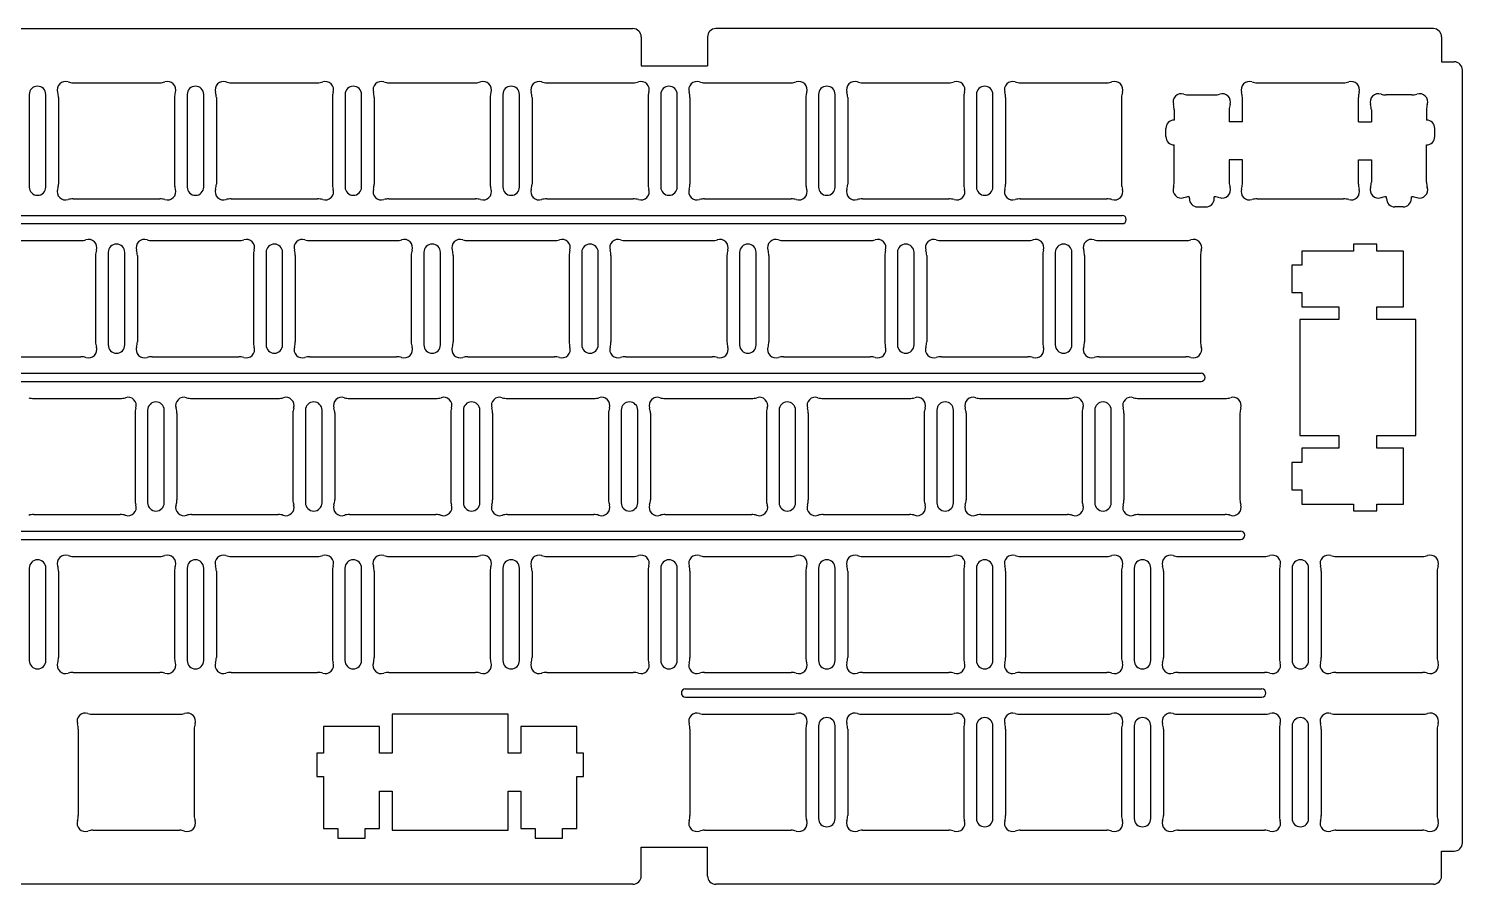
# Model space of a CAD drawing. Header units: millimetres. Extents: x 0 to 287, y 888 to 991.
# Drawn here: x 113.5 to 286.6, y 887.7 to 990.9 of the extents above; entities that cross this region are included whole.
import ezdxf

# ---------------------------------------------------------------- set-up
doc = ezdxf.new("R2010")
doc.units = ezdxf.units.MM

msp = doc.modelspace()

# ---------------------------------------------------------------- linework, layer by layer
for p, q in [((99.91, 990.91), (186.46, 990.91)), ((187.46, 989.91), (187.46, 986.41)), ((195.46, 989.91), (195.46, 986.41)), ((283.06, 990.91), (196.46, 990.91)), ((284.06, 989.91), (284.06, 986.91)), ((187.46, 986.41), (195.46, 986.41)), ((284.06, 986.91), (285.56, 986.91)), ((286.56, 892.66), (286.56, 985.91)), ((113.6, 982.97), (113.6, 971.8)), ((115.6, 971.8), (115.6, 982.97)), ((118.91, 984.38), (129.35, 984.38)), ((132.66, 982.97), (132.66, 971.8)), ((134.66, 971.8), (134.66, 982.97)), ((137.96, 984.38), (148.4, 984.38)), ((151.71, 982.97), (151.71, 971.8)), ((153.71, 971.8), (153.71, 982.97)), ((157.01, 984.38), (167.45, 984.38)), ((170.76, 982.97), (170.76, 971.8)), ((172.76, 971.8), (172.76, 982.97)), ((176.06, 984.38), (186.5, 984.38)), ((189.81, 982.97), (189.81, 971.8)), ((191.81, 971.8), (191.81, 982.97)), ((195.11, 984.38), (205.55, 984.38)), ((208.86, 982.97), (208.86, 971.8)), ((210.86, 971.8), (210.86, 982.97)), ((214.16, 984.38), (224.6, 984.38)), ((227.91, 982.97), (227.91, 971.8)), ((229.91, 971.8), (229.91, 982.97)), ((233.21, 984.38), (243.65, 984.38)), ((253.56, 982.91), (256.65, 982.91)), ((261.79, 984.38), (272.23, 984.38)), ((280.45, 982.91), (277.36, 982.91)), ((117.13, 982.6), (117.13, 972.16)), ((131.13, 982.6), (131.13, 972.16)), ((136.18, 982.6), (136.18, 972.16)), ((150.18, 982.6), (150.18, 972.16)), ((155.23, 982.6), (155.23, 972.16)), ((169.23, 982.6), (169.23, 972.16)), ((174.28, 982.6), (174.28, 972.16)), ((188.28, 982.6), (188.28, 972.16)), ((193.33, 982.6), (193.33, 972.16)), ((207.33, 982.6), (207.33, 972.16)), ((212.38, 982.6), (212.38, 972.16)), ((226.38, 982.6), (226.38, 972.16)), ((231.43, 982.6), (231.43, 972.16)), ((245.43, 982.6), (245.43, 972.16)), ((251.78, 981.13), (251.78, 979.88)), ((258.43, 981.13), (258.43, 979.68)), ((260.01, 979.68), (260.01, 982.6)), ((274.01, 979.68), (274.01, 982.6)), ((275.58, 981.13), (275.58, 979.68)), ((282.23, 981.13), (282.23, 979.88)), ((260.01, 979.68), (258.43, 979.68)), ((274.01, 979.68), (275.58, 979.68)), ((250.78, 977.88), (250.78, 978.88)), ((283.23, 977.88), (283.23, 978.88)), ((251.78, 972.39), (251.78, 976.88)), ((282.23, 972.39), (282.23, 976.88)), ((260.01, 975.08), (258.43, 975.08)), ((258.43, 975.08), (258.43, 972.39)), ((260.01, 972.16), (260.01, 975.08)), ((274.01, 972.16), (274.01, 975.08)), ((274.01, 975.08), (275.58, 975.08)), ((275.58, 975.08), (275.58, 972.39)), ((118.91, 970.38), (129.35, 970.38)), ((137.96, 970.38), (148.4, 970.38)), ((157.01, 970.38), (167.45, 970.38)), ((176.06, 970.38), (186.5, 970.38)), ((195.11, 970.38), (205.55, 970.38)), ((214.16, 970.38), (224.6, 970.38)), ((233.21, 970.38), (243.65, 970.38)), ((253.56, 970.61), (253.61, 970.61)), ((253.61, 970.41), (253.61, 970.61)), ((254.61, 969.41), (255.61, 969.41)), ((256.65, 970.61), (256.61, 970.61)), ((256.61, 970.41), (256.61, 970.61)), ((261.79, 970.38), (272.23, 970.38)), ((277.36, 970.61), (277.41, 970.61)), ((277.41, 970.41), (277.41, 970.61)), ((279.41, 969.41), (278.41, 969.41)), ((280.41, 970.41), (280.41, 970.61)), ((280.45, 970.61), (280.41, 970.61)), ((22.5, 968.38), (245.5, 968.38)), ((22.5, 967.38), (245.5, 967.38)), ((109.39, 965.33), (119.83, 965.33)), ((123.13, 963.92), (123.13, 952.75)), ((125.13, 952.75), (125.13, 963.92)), ((128.43, 965.33), (138.88, 965.33)), ((142.18, 963.92), (142.18, 952.75)), ((144.18, 952.75), (144.18, 963.92)), ((147.48, 965.33), (157.93, 965.33)), ((161.23, 963.92), (161.23, 952.75)), ((163.23, 952.75), (163.23, 963.92)), ((166.54, 965.33), (176.98, 965.33)), ((180.28, 963.92), (180.28, 952.75)), ((182.28, 952.75), (182.28, 963.92)), ((185.59, 965.33), (196.03, 965.33)), ((199.33, 963.92), (199.33, 952.75)), ((201.33, 952.75), (201.33, 963.92)), ((204.64, 965.33), (215.08, 965.33)), ((218.38, 963.92), (218.38, 952.75)), ((220.38, 952.75), (220.38, 963.92)), ((223.69, 965.33), (234.13, 965.33)), ((237.43, 963.92), (237.43, 952.75)), ((239.43, 952.75), (239.43, 963.92)), ((242.74, 965.33), (253.18, 965.33)), ((267.17, 964.08), (267.17, 962.36)), ((273.44, 964.08), (267.17, 964.08)), ((276.24, 964.91), (273.44, 964.91)), ((273.44, 964.91), (273.44, 964.08)), ((276.24, 964.08), (276.24, 964.91)), ((279.47, 964.08), (276.24, 964.08)), ((279.47, 957.33), (279.47, 964.08)), ((121.61, 963.55), (121.61, 953.11)), ((126.65, 963.55), (126.65, 953.11)), ((140.65, 963.55), (140.65, 953.11)), ((145.7, 963.55), (145.7, 953.11)), ((159.7, 963.55), (159.7, 953.11)), ((164.76, 963.55), (164.76, 953.11)), ((178.76, 963.55), (178.76, 953.11)), ((183.81, 963.55), (183.81, 953.11)), ((197.81, 963.55), (197.81, 953.11)), ((202.86, 963.55), (202.86, 953.11)), ((216.86, 963.55), (216.86, 953.11)), ((221.91, 963.55), (221.91, 953.11)), ((235.91, 963.55), (235.91, 953.11)), ((240.96, 963.55), (240.96, 953.11)), ((254.96, 963.55), (254.96, 953.11)), ((267.17, 962.36), (265.97, 962.36)), ((265.97, 962.36), (265.97, 959.06)), ((265.97, 959.06), (267.17, 959.06)), ((267.17, 959.06), (267.17, 957.33)), ((267.17, 957.33), (271.64, 957.33)), ((271.64, 957.33), (271.64, 955.81)), ((276.24, 957.33), (279.47, 957.33)), ((276.24, 955.81), (276.24, 957.33)), ((271.64, 955.81), (266.94, 955.81)), ((266.94, 955.81), (266.94, 941.81)), ((280.94, 955.81), (276.24, 955.81)), ((280.94, 941.81), (280.94, 955.81)), ((109.39, 951.33), (119.83, 951.33)), ((128.43, 951.33), (138.88, 951.33)), ((147.48, 951.33), (157.93, 951.33)), ((166.54, 951.33), (176.98, 951.33)), ((185.59, 951.33), (196.03, 951.33)), ((204.64, 951.33), (215.08, 951.33)), ((223.69, 951.33), (234.13, 951.33)), ((242.74, 951.33), (253.18, 951.33)), ((32.03, 949.33), (255.02, 949.33)), ((32.03, 948.33), (255.02, 948.33)), ((114.15, 946.28), (124.59, 946.28)), ((127.89, 944.87), (127.89, 933.7)), ((129.89, 933.7), (129.89, 944.87)), ((133.2, 946.28), (143.64, 946.28)), ((146.94, 944.87), (146.94, 933.7)), ((148.94, 933.7), (148.94, 944.87)), ((152.25, 946.28), (162.69, 946.28)), ((165.99, 944.87), (165.99, 933.7)), ((167.99, 933.7), (167.99, 944.87)), ((171.3, 946.28), (181.74, 946.28)), ((185.04, 944.87), (185.04, 933.7)), ((187.04, 933.7), (187.04, 944.87)), ((190.35, 946.28), (200.79, 946.28)), ((204.09, 944.87), (204.09, 933.7)), ((206.09, 933.7), (206.09, 944.87)), ((209.4, 946.28), (219.84, 946.28)), ((223.14, 944.87), (223.14, 933.7)), ((225.14, 933.7), (225.14, 944.87)), ((228.45, 946.28), (238.89, 946.28)), ((242.19, 944.87), (242.19, 933.7)), ((244.19, 933.7), (244.19, 944.87)), ((247.5, 946.28), (257.94, 946.28)), ((126.37, 944.5), (126.37, 934.06)), ((131.42, 944.5), (131.42, 934.06)), ((145.42, 944.5), (145.42, 934.06)), ((150.47, 944.5), (150.47, 934.06)), ((164.47, 944.5), (164.47, 934.06)), ((169.52, 944.5), (169.52, 934.06)), ((183.52, 944.5), (183.52, 934.06)), ((188.57, 944.5), (188.57, 934.06)), ((202.57, 944.5), (202.57, 934.06)), ((207.62, 944.5), (207.62, 934.06)), ((221.62, 944.5), (221.62, 934.06)), ((226.67, 944.5), (226.67, 934.06)), ((240.67, 944.5), (240.67, 934.06)), ((245.72, 944.5), (245.72, 934.06)), ((259.72, 944.5), (259.72, 934.06)), ((266.94, 941.81), (271.64, 941.81)), ((271.64, 941.81), (271.64, 940.28)), ((276.24, 941.81), (280.94, 941.81)), ((276.24, 940.28), (276.24, 941.81)), ((267.17, 940.28), (267.17, 938.56)), ((271.64, 940.28), (267.17, 940.28)), ((279.47, 940.28), (276.24, 940.28)), ((279.47, 933.53), (279.47, 940.28)), ((267.17, 938.56), (265.97, 938.56)), ((265.97, 938.56), (265.97, 935.26)), ((265.97, 935.26), (267.17, 935.26)), ((267.17, 935.26), (267.17, 933.53)), ((267.17, 933.53), (273.44, 933.53)), ((273.44, 933.53), (273.44, 932.71)), ((273.44, 932.71), (276.24, 932.71)), ((276.24, 932.71), (276.24, 933.53)), ((276.24, 933.53), (279.47, 933.53)), ((114.15, 932.28), (124.59, 932.28)), ((133.2, 932.28), (143.64, 932.28)), ((152.25, 932.28), (162.69, 932.28)), ((171.3, 932.28), (181.74, 932.28)), ((190.35, 932.28), (200.79, 932.28)), ((209.4, 932.28), (219.84, 932.28)), ((228.45, 932.28), (238.89, 932.28)), ((247.5, 932.28), (257.94, 932.28)), ((36.79, 930.28), (259.79, 930.28)), ((36.79, 929.28), (259.79, 929.28)), ((113.61, 925.82), (113.61, 914.65)), ((115.61, 914.65), (115.61, 925.82)), ((118.91, 927.23), (129.35, 927.23)), ((132.66, 925.82), (132.66, 914.65)), ((134.66, 914.65), (134.66, 925.82)), ((137.96, 927.23), (148.4, 927.23)), ((151.7, 925.82), (151.7, 914.65)), ((153.7, 914.65), (153.7, 925.82)), ((157.01, 927.23), (167.45, 927.23)), ((170.76, 925.82), (170.76, 914.65)), ((172.76, 914.65), (172.76, 925.82)), ((176.06, 927.23), (186.5, 927.23)), ((189.81, 925.82), (189.81, 914.65)), ((191.81, 914.65), (191.81, 925.82)), ((195.11, 927.23), (205.55, 927.23)), ((208.86, 925.82), (208.86, 914.65)), ((210.86, 914.65), (210.86, 925.82)), ((214.16, 927.23), (224.6, 927.23)), ((227.91, 925.82), (227.91, 914.65)), ((229.91, 914.65), (229.91, 925.82)), ((233.21, 927.23), (243.65, 927.23)), ((246.96, 925.82), (246.96, 914.65)), ((248.96, 914.65), (248.96, 925.82)), ((252.26, 927.23), (262.7, 927.23)), ((266.01, 925.82), (266.01, 914.65)), ((268.01, 914.65), (268.01, 925.82)), ((271.31, 927.23), (281.75, 927.23)), ((117.13, 925.45), (117.13, 915.01)), ((131.13, 925.45), (131.13, 915.01)), ((136.18, 925.45), (136.18, 915.01)), ((150.18, 925.45), (150.18, 915.01)), ((155.23, 925.45), (155.23, 915.01)), ((169.23, 925.45), (169.23, 915.01)), ((174.28, 925.45), (174.28, 915.01)), ((188.28, 925.45), (188.28, 915.01)), ((193.33, 925.45), (193.33, 915.01)), ((207.33, 925.45), (207.33, 915.01)), ((212.38, 925.45), (212.38, 915.01)), ((226.38, 925.45), (226.38, 915.01)), ((231.43, 925.45), (231.43, 915.01)), ((245.43, 925.45), (245.43, 915.01)), ((250.48, 925.45), (250.48, 915.01)), ((264.48, 925.45), (264.48, 915.01)), ((269.53, 925.45), (269.53, 915.01)), ((283.53, 925.45), (283.53, 915.01)), ((118.91, 913.23), (129.35, 913.23)), ((137.96, 913.23), (148.4, 913.23)), ((157.01, 913.23), (167.45, 913.23)), ((176.06, 913.23), (186.5, 913.23)), ((195.11, 913.23), (205.55, 913.23)), ((214.16, 913.23), (224.6, 913.23)), ((233.21, 913.23), (243.65, 913.23)), ((252.26, 913.23), (262.7, 913.23)), ((271.31, 913.23), (281.75, 913.23)), ((192.8, 911.24), (262.36, 911.24)), ((192.8, 910.24), (262.36, 910.24)), ((121.29, 908.18), (131.73, 908.18)), ((155.88, 906.71), (149.13, 906.71)), ((149.13, 906.71), (149.13, 903.48)), ((155.88, 903.48), (155.88, 906.71)), ((157.4, 908.18), (157.4, 903.48)), ((171.4, 908.18), (157.4, 908.18)), ((171.4, 903.48), (171.4, 908.18)), ((179.68, 906.71), (172.93, 906.71)), ((172.93, 906.71), (172.93, 903.48)), ((179.68, 903.48), (179.68, 906.71)), ((195.11, 908.18), (205.55, 908.18)), ((208.86, 906.77), (208.86, 895.6)), ((210.86, 895.6), (210.86, 906.77)), ((214.16, 908.18), (224.6, 908.18)), ((227.91, 906.77), (227.91, 895.6)), ((229.91, 895.6), (229.91, 906.77)), ((233.21, 908.18), (243.65, 908.18)), ((246.96, 906.77), (246.96, 895.6)), ((248.96, 895.6), (248.96, 906.77)), ((252.26, 908.18), (262.7, 908.18)), ((266.01, 906.77), (266.01, 895.6)), ((268.01, 895.6), (268.01, 906.77)), ((271.31, 908.18), (281.75, 908.18)), ((119.51, 906.4), (119.51, 895.96)), ((133.51, 906.4), (133.51, 895.96)), ((193.33, 906.4), (193.33, 895.96)), ((207.33, 906.4), (207.33, 895.96)), ((212.38, 906.4), (212.38, 895.96)), ((226.38, 906.4), (226.38, 895.96)), ((231.43, 906.4), (231.43, 895.96)), ((245.43, 906.4), (245.43, 895.96)), ((250.48, 906.4), (250.48, 895.96)), ((264.48, 906.4), (264.48, 895.96)), ((269.53, 906.4), (269.53, 895.96)), ((283.53, 906.4), (283.53, 895.96)), ((149.13, 903.48), (148.3, 903.48)), ((148.3, 903.48), (148.3, 900.68)), ((157.4, 903.48), (155.88, 903.48)), ((172.93, 903.48), (171.4, 903.48)), ((180.5, 903.48), (179.68, 903.48)), ((180.5, 900.68), (180.5, 903.48)), ((148.3, 900.68), (149.13, 900.68)), ((149.13, 900.68), (149.13, 894.41)), ((179.68, 894.41), (179.68, 900.68)), ((179.68, 900.68), (180.5, 900.68)), ((155.88, 894.41), (155.88, 898.88)), ((155.88, 898.88), (157.4, 898.88)), ((157.4, 898.88), (157.4, 894.18)), ((171.4, 894.18), (171.4, 898.88)), ((171.4, 898.88), (172.93, 898.88)), ((172.93, 898.88), (172.93, 894.41)), ((121.29, 894.18), (131.73, 894.18)), ((149.13, 894.41), (150.85, 894.41)), ((150.85, 894.41), (150.85, 893.21)), ((150.85, 893.21), (154.15, 893.21)), ((154.15, 893.21), (154.15, 894.41)), ((154.15, 894.41), (155.88, 894.41)), ((157.4, 894.18), (171.4, 894.18)), ((172.93, 894.41), (174.65, 894.41)), ((174.65, 894.41), (174.65, 893.21)), ((174.65, 893.21), (177.95, 893.21)), ((177.95, 893.21), (177.95, 894.41)), ((177.95, 894.41), (179.68, 894.41)), ((195.11, 894.18), (205.55, 894.18)), ((214.16, 894.18), (224.6, 894.18)), ((233.21, 894.18), (243.65, 894.18)), ((252.26, 894.18), (262.7, 894.18)), ((271.31, 894.18), (281.75, 894.18)), ((187.46, 892.16), (195.46, 892.16)), ((187.46, 888.66), (187.46, 892.16)), ((195.46, 888.66), (195.46, 892.16)), ((284.06, 891.66), (285.56, 891.66)), ((284.06, 888.66), (284.06, 891.66)), ((186.46, 887.66), (99.91, 887.66)), ((283.06, 887.66), (196.46, 887.66))]:
    msp.add_line(p, q)
for centre, radius, start, end in [((186.46, 989.91), 1, 0, 90), ((196.46, 989.91), 1, 90, 180), ((283.06, 989.91), 1, 0, 90), ((285.56, 985.91), 1, 0, 90), ((117.98, 983.53), 1, 72.0237, 197.9763), ((130.28, 983.53), 1, 342.0237, 107.9763), ((137.04, 983.53), 1, 72.0237, 197.9763), ((149.33, 983.53), 1, 342.0237, 107.9763), ((156.09, 983.53), 1, 72.0237, 197.9763), ((168.38, 983.53), 1, 342.0237, 107.9763), ((175.14, 983.53), 1, 72.0237, 197.9763), ((187.43, 983.53), 1, 342.0237, 107.9763), ((194.19, 983.53), 1, 72.0237, 197.9763), ((206.48, 983.53), 1, 342.0237, 107.9763), ((213.24, 983.53), 1, 72.0237, 197.9763), ((225.53, 983.53), 1, 342.0237, 107.9763), ((232.29, 983.53), 1, 72.0237, 197.9763), ((244.58, 983.53), 1, 342.0237, 107.9763), ((260.86, 983.53), 1, 72.0237, 197.9763), ((273.15, 983.53), 1, 342.0237, 107.9763), ((114.6, 982.97), 1, 90, 180), ((114.6, 982.97), 1, 0, 90), ((115.13, 982.6), 2, 0, 17.9763), ((118.91, 986.38), 2, 252.0237, 270), ((129.35, 986.38), 2, 270, 287.9763), ((133.13, 982.6), 2, 162.0237, 180), ((133.66, 982.97), 1, 90, 180), ((133.66, 982.97), 1, 0, 90), ((134.18, 982.6), 2, 0, 17.9763), ((137.96, 986.38), 2, 252.0237, 270), ((148.4, 986.38), 2, 270, 287.9763), ((152.18, 982.6), 2, 162.0237, 180), ((152.71, 982.97), 1, 90, 180), ((152.71, 982.97), 1, 0, 90), ((153.23, 982.6), 2, 0, 17.9763), ((157.01, 986.38), 2, 252.0237, 270), ((167.45, 986.38), 2, 270, 287.9763), ((171.23, 982.6), 2, 162.0237, 180), ((171.76, 982.97), 1, 90, 180), ((171.76, 982.97), 1, 0, 90), ((172.28, 982.6), 2, 0, 17.9763), ((176.06, 986.38), 2, 252.0237, 270), ((186.5, 986.38), 2, 270, 287.9763), ((190.28, 982.6), 2, 162.0237, 180), ((190.81, 982.97), 1, 90, 180), ((190.81, 982.97), 1, 0, 90), ((191.33, 982.6), 2, 0, 17.9763), ((195.11, 986.38), 2, 252.0237, 270), ((205.55, 986.38), 2, 270, 287.9763), ((209.33, 982.6), 2, 162.0237, 180), ((209.86, 982.97), 1, 90, 180), ((209.86, 982.97), 1, 0, 90), ((210.38, 982.6), 2, 0, 17.9763), ((214.16, 986.38), 2, 252.0237, 270), ((224.6, 986.38), 2, 270, 287.9763), ((228.38, 982.6), 2, 162.0237, 180), ((228.91, 982.97), 1, 90, 180), ((228.91, 982.97), 1, 0, 90), ((229.43, 982.6), 2, 0, 17.9763), ((233.21, 986.38), 2, 252.0237, 270), ((243.65, 986.38), 2, 270, 287.9763), ((247.43, 982.6), 2, 162.0237, 180), ((252.64, 982.06), 1, 72.0237, 197.9763), ((253.56, 984.91), 2, 252.0237, 270), ((256.65, 984.91), 2, 270, 287.9763), ((257.58, 982.06), 1, 342.0237, 107.9763), ((258.01, 982.6), 2, 0, 17.9763), ((261.79, 986.38), 2, 252.0237, 270), ((272.23, 986.38), 2, 270, 287.9763), ((276.01, 982.6), 2, 162.0237, 180), ((276.44, 982.06), 1, 72.0237, 197.9763), ((277.36, 984.91), 2, 252.0237, 270), ((280.45, 984.91), 2, 270, 287.9763), ((281.38, 982.06), 1, 342.0237, 107.9763), ((249.78, 981.13), 2, 0, 17.9763), ((260.43, 981.13), 2, 162.0237, 180), ((273.58, 981.13), 2, 0, 17.9763), ((284.23, 981.13), 2, 162.0237, 180), ((251.78, 978.88), 1, 90, 180), ((282.23, 978.88), 1, 0, 90), ((251.78, 977.88), 1, 180, 270), ((282.23, 977.88), 1, 270, 0), ((114.6, 971.8), 1, 180, 270), ((114.6, 971.8), 1, 270, 0), ((117.98, 971.24), 1, 162.0237, 287.9763), ((115.13, 972.16), 2, 342.0237, 360), ((130.28, 971.24), 1, 252.0237, 17.9763), ((133.13, 972.16), 2, 180, 197.9763), ((133.66, 971.8), 1, 180, 270), ((133.66, 971.8), 1, 270, 0), ((137.04, 971.24), 1, 162.0237, 287.9763), ((134.18, 972.16), 2, 342.0237, 360), ((149.33, 971.24), 1, 252.0237, 17.9763), ((152.18, 972.16), 2, 180, 197.9763), ((152.71, 971.8), 1, 180, 270), ((152.71, 971.8), 1, 270, 0), ((156.09, 971.24), 1, 162.0237, 287.9763), ((153.23, 972.16), 2, 342.0237, 360), ((168.38, 971.24), 1, 252.0237, 17.9763), ((171.23, 972.16), 2, 180, 197.9763), ((171.76, 971.8), 1, 180, 270), ((171.76, 971.8), 1, 270, 0), ((175.14, 971.24), 1, 162.0237, 287.9763), ((172.28, 972.16), 2, 342.0237, 0), ((187.43, 971.24), 1, 252.0237, 17.9763), ((190.28, 972.16), 2, 180, 197.9763), ((190.81, 971.8), 1, 180, 270), ((190.81, 971.8), 1, 270, 0), ((194.19, 971.24), 1, 162.0237, 287.9763), ((191.33, 972.16), 2, 342.0237, 360), ((206.48, 971.24), 1, 252.0237, 17.9763), ((209.33, 972.16), 2, 180, 197.9763), ((209.86, 971.8), 1, 180, 270), ((209.86, 971.8), 1, 270, 0), ((213.24, 971.24), 1, 162.0237, 287.9763), ((210.38, 972.16), 2, 342.0237, 360), ((225.53, 971.24), 1, 252.0237, 17.9763), ((228.38, 972.16), 2, 180, 197.9763), ((228.91, 971.8), 1, 180, 270), ((228.91, 971.8), 1, 270, 0), ((232.29, 971.24), 1, 162.0237, 287.9763), ((229.43, 972.16), 2, 342.0237, 0), ((244.58, 971.24), 1, 252.0237, 17.9763), ((247.43, 972.16), 2, 180, 197.9763), ((252.64, 971.47), 1, 162.0237, 287.9763), ((249.78, 972.39), 2, 342.0237, 0), ((257.58, 971.47), 1, 252.0237, 17.9763), ((260.43, 972.39), 2, 180, 197.9763), ((260.86, 971.24), 1, 162.0237, 287.9763), ((258.01, 972.16), 2, 342.0237, 360), ((273.15, 971.24), 1, 252.0237, 17.9763), ((276.01, 972.16), 2, 180, 197.9763), ((276.44, 971.47), 1, 162.0237, 287.9763), ((273.58, 972.39), 2, 342.0237, 360), ((281.38, 971.47), 1, 252.0237, 17.9763), ((284.23, 972.39), 2, 180, 197.9763), ((118.91, 968.38), 2, 90, 107.9763), ((129.35, 968.38), 2, 72.0237, 90), ((137.96, 968.38), 2, 90, 107.9763), ((148.4, 968.38), 2, 72.0237, 90), ((157.01, 968.38), 2, 90, 107.9763), ((167.45, 968.38), 2, 72.0237, 90), ((176.06, 968.38), 2, 90, 107.9763), ((186.5, 968.38), 2, 72.0237, 90), ((195.11, 968.38), 2, 90, 107.9763), ((205.55, 968.38), 2, 72.0237, 90), ((214.16, 968.38), 2, 90, 107.9763), ((224.6, 968.38), 2, 72.0237, 90), ((233.21, 968.38), 2, 90, 107.9763), ((243.65, 968.38), 2, 72.0237, 90), ((253.56, 968.61), 2, 90, 107.9763), ((254.61, 970.41), 1, 180, 270), ((255.61, 970.41), 1, 270, 0), ((256.65, 968.61), 2, 72.0237, 90), ((261.79, 968.38), 2, 90, 107.9763), ((272.23, 968.38), 2, 72.0237, 90), ((277.36, 968.61), 2, 90, 107.9763), ((278.41, 970.41), 1, 180, 270), ((279.41, 970.41), 1, 270, 0), ((280.45, 968.61), 2, 72.0237, 90), ((245.5, 967.88), 0.5, 270, 90), ((119.83, 967.33), 2, 270, 287.9763), ((120.75, 964.48), 1, 342.0237, 107.9763), ((123.61, 963.55), 2, 162.0237, 180), ((124.13, 963.92), 1, 90, 180), ((124.13, 963.92), 1, 0, 90), ((127.51, 964.48), 1, 72.0237, 197.9763), ((124.65, 963.55), 2, 0, 17.9763), ((128.43, 967.33), 2, 252.0237, 270), ((138.88, 967.33), 2, 270, 287.9763), ((139.8, 964.48), 1, 342.0237, 107.9763), ((142.65, 963.55), 2, 162.0237, 180), ((143.18, 963.92), 1, 90, 180), ((143.18, 963.92), 1, 0, 90), ((146.56, 964.48), 1, 72.0237, 197.9763), ((143.7, 963.55), 2, 0, 17.9763), ((147.48, 967.33), 2, 252.0237, 270), ((157.93, 967.33), 2, 270, 287.9763), ((158.85, 964.48), 1, 342.0237, 107.9763), ((161.7, 963.55), 2, 162.0237, 180), ((162.23, 963.92), 1, 90, 180), ((162.23, 963.92), 1, 0, 90), ((165.61, 964.48), 1, 72.0237, 197.9763), ((162.76, 963.55), 2, 0, 17.9763), ((166.54, 967.33), 2, 252.0237, 270), ((176.98, 967.33), 2, 270, 287.9763), ((177.9, 964.48), 1, 342.0237, 107.9763), ((180.76, 963.55), 2, 162.0237, 180), ((181.28, 963.92), 1, 90, 180), ((181.28, 963.92), 1, 0, 90), ((184.66, 964.48), 1, 72.0237, 197.9763), ((181.81, 963.55), 2, 0, 17.9763), ((185.59, 967.33), 2, 252.0237, 270), ((196.03, 967.33), 2, 270, 287.9763), ((196.95, 964.48), 1, 342.0237, 107.9763), ((199.81, 963.55), 2, 162.0237, 180), ((200.33, 963.92), 1, 90, 180), ((200.33, 963.92), 1, 0, 90), ((203.71, 964.48), 1, 72.0237, 197.9763), ((200.86, 963.55), 2, 0, 17.9763), ((204.64, 967.33), 2, 252.0237, 270), ((215.08, 967.33), 2, 270, 287.9763), ((216, 964.48), 1, 342.0237, 107.9763), ((218.86, 963.55), 2, 162.0237, 180), ((219.38, 963.92), 1, 90, 180), ((219.38, 963.92), 1, 0, 90), ((222.76, 964.48), 1, 72.0237, 197.9763), ((219.91, 963.55), 2, 0, 17.9763), ((223.69, 967.33), 2, 252.0237, 270), ((234.13, 967.33), 2, 270, 287.9763), ((235.05, 964.48), 1, 342.0237, 107.9763), ((237.91, 963.55), 2, 162.0237, 180), ((238.43, 963.92), 1, 90, 180), ((238.43, 963.92), 1, 0, 90), ((241.81, 964.48), 1, 72.0237, 197.9763), ((238.96, 963.55), 2, 0, 17.9763), ((242.74, 967.33), 2, 252.0237, 270), ((253.18, 967.33), 2, 270, 287.9763), ((254.1, 964.48), 1, 342.0237, 107.9763), ((256.96, 963.55), 2, 162.0237, 180), ((120.75, 952.19), 1, 252.0237, 17.9763), ((123.61, 953.11), 2, 180, 197.9763), ((124.13, 952.75), 1, 180, 270), ((124.13, 952.75), 1, 270, 0), ((127.51, 952.19), 1, 162.0237, 287.9763), ((124.65, 953.11), 2, 342.0237, 0), ((139.8, 952.19), 1, 252.0237, 17.9763), ((142.65, 953.11), 2, 180, 197.9763), ((143.18, 952.75), 1, 180, 270), ((143.18, 952.75), 1, 270, 0), ((146.56, 952.19), 1, 162.0237, 287.9763), ((143.7, 953.11), 2, 342.0237, 360), ((158.85, 952.19), 1, 252.0237, 17.9763), ((161.7, 953.11), 2, 180, 197.9763), ((162.23, 952.75), 1, 180, 270), ((162.23, 952.75), 1, 270, 0), ((165.61, 952.19), 1, 162.0237, 287.9763), ((162.76, 953.11), 2, 342.0237, 0), ((177.9, 952.19), 1, 252.0237, 17.9763), ((180.76, 953.11), 2, 180, 197.9763), ((181.28, 952.75), 1, 180, 270), ((181.28, 952.75), 1, 270, 0), ((184.66, 952.19), 1, 162.0237, 287.9763), ((181.81, 953.11), 2, 342.0237, 360), ((196.95, 952.19), 1, 252.0237, 17.9763), ((199.81, 953.11), 2, 180, 197.9763), ((200.33, 952.75), 1, 180, 270), ((200.33, 952.75), 1, 270, 0), ((203.71, 952.19), 1, 162.0237, 287.9763), ((200.86, 953.11), 2, 342.0237, 0), ((216, 952.19), 1, 252.0237, 17.9763), ((218.86, 953.11), 2, 180, 197.9763), ((219.38, 952.75), 1, 180, 270), ((219.38, 952.75), 1, 270, 0), ((222.76, 952.19), 1, 162.0237, 287.9763), ((219.91, 953.11), 2, 342.0237, 0), ((235.05, 952.19), 1, 252.0237, 17.9763), ((237.91, 953.11), 2, 180, 197.9763), ((238.43, 952.75), 1, 180, 270), ((238.43, 952.75), 1, 270, 0), ((241.81, 952.19), 1, 162.0237, 287.9763), ((238.96, 953.11), 2, 342.0237, 360), ((254.1, 952.19), 1, 252.0237, 17.9763), ((256.96, 953.11), 2, 180, 197.9763), ((119.83, 949.33), 2, 72.0237, 90), ((128.43, 949.33), 2, 90, 107.9763), ((138.88, 949.33), 2, 72.0237, 90), ((147.48, 949.33), 2, 90, 107.9763), ((157.93, 949.33), 2, 72.0237, 90), ((166.54, 949.33), 2, 90, 107.9763), ((176.98, 949.33), 2, 72.0237, 90), ((185.59, 949.33), 2, 90, 107.9763), ((196.03, 949.33), 2, 72.0237, 90), ((204.64, 949.33), 2, 90, 107.9763), ((215.08, 949.33), 2, 72.0237, 90), ((223.69, 949.33), 2, 90, 107.9763), ((234.13, 949.33), 2, 72.0237, 90), ((242.74, 949.33), 2, 90, 107.9763), ((253.18, 949.33), 2, 72.0237, 90), ((255.02, 948.83), 0.5, 270, 90), ((114.15, 948.28), 2, 252.0237, 270), ((124.59, 948.28), 2, 270, 287.9763), ((125.52, 945.43), 1, 342.0237, 107.9763), ((128.37, 944.5), 2, 162.0237, 180), ((128.89, 944.87), 1, 90, 180), ((128.89, 944.87), 1, 0, 90), ((132.27, 945.43), 1, 72.0237, 197.9763), ((129.42, 944.5), 2, 0, 17.9763), ((133.2, 948.28), 2, 252.0237, 270), ((143.64, 948.28), 2, 270, 287.9763), ((144.56, 945.43), 1, 342.0237, 107.9763), ((147.42, 944.5), 2, 162.0237, 180), ((147.94, 944.87), 1, 90, 180), ((147.94, 944.87), 1, 0, 90), ((151.32, 945.43), 1, 72.0237, 197.9763), ((148.47, 944.5), 2, 0, 17.9763), ((152.25, 948.28), 2, 252.0237, 270), ((162.69, 948.28), 2, 270, 287.9763), ((163.61, 945.43), 1, 342.0237, 107.9763), ((166.47, 944.5), 2, 162.0237, 180), ((166.99, 944.87), 1, 90, 180), ((166.99, 944.87), 1, 0, 90), ((170.37, 945.43), 1, 72.0237, 197.9763), ((167.52, 944.5), 2, 0, 17.9763), ((171.3, 948.28), 2, 252.0237, 270), ((181.74, 948.28), 2, 270, 287.9763), ((182.67, 945.43), 1, 342.0237, 107.9763), ((185.52, 944.5), 2, 162.0237, 180), ((186.04, 944.87), 1, 90, 180), ((186.04, 944.87), 1, 0, 90), ((189.42, 945.43), 1, 72.0237, 197.9763), ((186.57, 944.5), 2, 0, 17.9763), ((190.35, 948.28), 2, 252.0237, 270), ((200.79, 948.28), 2, 270, 287.9763), ((201.72, 945.43), 1, 342.0237, 107.9763), ((204.57, 944.5), 2, 162.0237, 180), ((205.09, 944.87), 1, 90, 180), ((205.09, 944.87), 1, 0, 90), ((208.47, 945.43), 1, 72.0237, 197.9763), ((205.62, 944.5), 2, 0, 17.9763), ((209.4, 948.28), 2, 252.0237, 270), ((219.84, 948.28), 2, 270, 287.9763), ((220.77, 945.43), 1, 342.0237, 107.9763), ((223.62, 944.5), 2, 162.0237, 180), ((224.14, 944.87), 1, 90, 180), ((224.14, 944.87), 1, 0, 90), ((227.52, 945.43), 1, 72.0237, 197.9763), ((224.67, 944.5), 2, 0, 17.9763), ((228.45, 948.28), 2, 252.0237, 270), ((238.89, 948.28), 2, 270, 287.9763), ((239.82, 945.43), 1, 342.0237, 107.9763), ((242.67, 944.5), 2, 162.0237, 180), ((243.19, 944.87), 1, 90, 180), ((243.19, 944.87), 1, 0, 90), ((246.57, 945.43), 1, 72.0237, 197.9763), ((243.72, 944.5), 2, 0, 17.9763), ((247.5, 948.28), 2, 252.0237, 270), ((257.94, 948.28), 2, 270, 287.9763), ((258.87, 945.43), 1, 342.0237, 107.9763), ((261.72, 944.5), 2, 162.0237, 180), ((125.52, 933.14), 1, 252.0237, 17.9763), ((128.37, 934.06), 2, 180, 197.9763), ((128.89, 933.7), 1, 180, 270), ((128.89, 933.7), 1, 270, 0), ((132.27, 933.14), 1, 162.0237, 287.9763), ((129.42, 934.06), 2, 342.0237, 360), ((144.56, 933.14), 1, 252.0237, 17.9763), ((147.42, 934.06), 2, 180, 197.9763), ((147.94, 933.7), 1, 180, 270), ((147.94, 933.7), 1, 270, 0), ((151.32, 933.14), 1, 162.0237, 287.9763), ((148.47, 934.06), 2, 342.0237, 360), ((163.61, 933.14), 1, 252.0237, 17.9763), ((166.47, 934.06), 2, 180, 197.9763), ((166.99, 933.7), 1, 180, 270), ((166.99, 933.7), 1, 270, 0), ((170.37, 933.14), 1, 162.0237, 287.9763), ((167.52, 934.06), 2, 342.0237, 360), ((182.67, 933.14), 1, 252.0237, 17.9763), ((185.52, 934.06), 2, 180, 197.9763), ((186.04, 933.7), 1, 180, 270), ((186.04, 933.7), 1, 270, 0), ((189.42, 933.14), 1, 162.0237, 287.9763), ((186.57, 934.06), 2, 342.0237, 0), ((201.72, 933.14), 1, 252.0237, 17.9763), ((204.57, 934.06), 2, 180, 197.9763), ((205.09, 933.7), 1, 180, 270), ((205.09, 933.7), 1, 270, 0), ((208.47, 933.14), 1, 162.0237, 287.9763), ((205.62, 934.06), 2, 342.0237, 0), ((220.77, 933.14), 1, 252.0237, 17.9763), ((223.62, 934.06), 2, 180, 197.9763), ((224.14, 933.7), 1, 180, 270), ((224.14, 933.7), 1, 270, 0), ((227.52, 933.14), 1, 162.0237, 287.9763), ((224.67, 934.06), 2, 342.0237, 0), ((239.82, 933.14), 1, 252.0237, 17.9763), ((242.67, 934.06), 2, 180, 197.9763), ((243.19, 933.7), 1, 180, 270), ((243.19, 933.7), 1, 270, 0), ((246.57, 933.14), 1, 162.0237, 287.9763), ((243.72, 934.06), 2, 342.0237, 360), ((258.87, 933.14), 1, 252.0237, 17.9763), ((261.72, 934.06), 2, 180, 197.9763), ((114.15, 930.28), 2, 90, 107.9763), ((124.59, 930.28), 2, 72.0237, 90), ((133.2, 930.28), 2, 90, 107.9763), ((143.64, 930.28), 2, 72.0237, 90), ((152.25, 930.28), 2, 90, 107.9763), ((162.69, 930.28), 2, 72.0237, 90), ((171.3, 930.28), 2, 90, 107.9763), ((181.74, 930.28), 2, 72.0237, 90), ((190.35, 930.28), 2, 90, 107.9763), ((200.79, 930.28), 2, 72.0237, 90), ((209.4, 930.28), 2, 90, 107.9763), ((219.84, 930.28), 2, 72.0237, 90), ((228.45, 930.28), 2, 90, 107.9763), ((238.89, 930.28), 2, 72.0237, 90), ((247.5, 930.28), 2, 90, 107.9763), ((257.94, 930.28), 2, 72.0237, 90), ((259.79, 929.78), 0.5, 270, 90), ((114.61, 925.82), 1, 90, 180), ((114.61, 925.82), 1, 0, 90), ((117.98, 926.38), 1, 72.0237, 197.9763), ((115.13, 925.45), 2, 0, 17.9763), ((118.91, 929.23), 2, 252.0237, 270), ((129.35, 929.23), 2, 270, 287.9763), ((130.28, 926.38), 1, 342.0237, 107.9763), ((133.13, 925.45), 2, 162.0237, 180), ((133.66, 925.82), 1, 90, 180), ((133.66, 925.82), 1, 0, 90), ((137.03, 926.38), 1, 72.0237, 197.9763), ((134.18, 925.45), 2, 0, 17.9763), ((137.96, 929.23), 2, 252.0237, 270), ((148.4, 929.23), 2, 270, 287.9763), ((149.33, 926.38), 1, 342.0237, 107.9763), ((152.18, 925.45), 2, 162.0237, 180), ((152.7, 925.82), 1, 90, 180), ((152.7, 925.82), 1, 0, 90), ((156.08, 926.38), 1, 72.0237, 197.9763), ((153.23, 925.45), 2, 0, 17.9763), ((157.01, 929.23), 2, 252.0237, 270), ((167.45, 929.23), 2, 270, 287.9763), ((168.38, 926.38), 1, 342.0237, 107.9763), ((171.23, 925.45), 2, 162.0237, 180), ((171.76, 925.82), 1, 90, 180), ((171.76, 925.82), 1, 0, 90), ((175.14, 926.38), 1, 72.0237, 197.9763), ((172.28, 925.45), 2, 0, 17.9763), ((176.06, 929.23), 2, 252.0237, 270), ((186.5, 929.23), 2, 270, 287.9763), ((187.43, 926.38), 1, 342.0237, 107.9763), ((190.28, 925.45), 2, 162.0237, 180), ((190.81, 925.82), 1, 90, 180), ((190.81, 925.82), 1, 0, 90), ((194.19, 926.38), 1, 72.0237, 197.9763), ((191.33, 925.45), 2, 0, 17.9763), ((195.11, 929.23), 2, 252.0237, 270), ((205.55, 929.23), 2, 270, 287.9763), ((206.48, 926.38), 1, 342.0237, 107.9763), ((209.33, 925.45), 2, 162.0237, 180), ((209.86, 925.82), 1, 90, 180), ((209.86, 925.82), 1, 0, 90), ((213.24, 926.38), 1, 72.0237, 197.9763), ((210.38, 925.45), 2, 0, 17.9763), ((214.16, 929.23), 2, 252.0237, 270), ((224.6, 929.23), 2, 270, 287.9763), ((225.53, 926.38), 1, 342.0237, 107.9763), ((228.38, 925.45), 2, 162.0237, 180), ((228.91, 925.82), 1, 90, 180), ((228.91, 925.82), 1, 0, 90), ((232.29, 926.38), 1, 72.0237, 197.9763), ((229.43, 925.45), 2, 0, 17.9763), ((233.21, 929.23), 2, 252.0237, 270), ((243.65, 929.23), 2, 270, 287.9763), ((244.58, 926.38), 1, 342.0237, 107.9763), ((247.43, 925.45), 2, 162.0237, 180), ((247.96, 925.82), 1, 90, 180), ((247.96, 925.82), 1, 0, 90), ((251.34, 926.38), 1, 72.0237, 197.9763), ((248.48, 925.45), 2, 0, 17.9763), ((252.26, 929.23), 2, 252.0237, 270), ((262.7, 929.23), 2, 270, 287.9763), ((263.63, 926.38), 1, 342.0237, 107.9763), ((266.48, 925.45), 2, 162.0237, 180), ((267.01, 925.82), 1, 90, 180), ((267.01, 925.82), 1, 0, 90), ((270.39, 926.38), 1, 72.0237, 197.9763), ((267.53, 925.45), 2, 0, 17.9763), ((271.31, 929.23), 2, 252.0237, 270), ((281.75, 929.23), 2, 270, 287.9763), ((282.68, 926.38), 1, 342.0237, 107.9763), ((285.53, 925.45), 2, 162.0237, 180), ((114.61, 914.65), 1, 180, 270), ((114.61, 914.65), 1, 270, 0), ((117.98, 914.09), 1, 162.0237, 287.9763), ((115.13, 915.01), 2, 342.0237, 0), ((130.28, 914.09), 1, 252.0237, 17.9763), ((133.13, 915.01), 2, 180, 197.9763), ((133.66, 914.65), 1, 180, 270), ((133.66, 914.65), 1, 270, 0), ((137.03, 914.09), 1, 162.0237, 287.9763), ((134.18, 915.01), 2, 342.0237, 0), ((149.33, 914.09), 1, 252.0237, 17.9763), ((152.18, 915.01), 2, 180, 197.9763), ((152.7, 914.65), 1, 180, 270), ((152.7, 914.65), 1, 270, 0), ((156.08, 914.09), 1, 162.0237, 287.9763), ((153.23, 915.01), 2, 342.0237, 0), ((168.38, 914.09), 1, 252.0237, 17.9763), ((171.23, 915.01), 2, 180, 197.9763), ((171.76, 914.65), 1, 180, 270), ((171.76, 914.65), 1, 270, 0), ((175.14, 914.09), 1, 162.0237, 287.9763), ((172.28, 915.01), 2, 342.0237, 0), ((187.43, 914.09), 1, 252.0237, 17.9763), ((190.28, 915.01), 2, 180, 197.9763), ((190.81, 914.65), 1, 180, 270), ((190.81, 914.65), 1, 270, 0), ((194.19, 914.09), 1, 162.0237, 287.9763), ((191.33, 915.01), 2, 342.0237, 0), ((206.48, 914.09), 1, 252.0237, 17.9763), ((209.33, 915.01), 2, 180, 197.9763), ((209.86, 914.65), 1, 180, 270), ((209.86, 914.65), 1, 270, 0), ((213.24, 914.09), 1, 162.0237, 287.9763), ((210.38, 915.01), 2, 342.0237, 0), ((225.53, 914.09), 1, 252.0237, 17.9763), ((228.38, 915.01), 2, 180, 197.9763), ((228.91, 914.65), 1, 180, 270), ((228.91, 914.65), 1, 270, 0), ((232.29, 914.09), 1, 162.0237, 287.9763), ((229.43, 915.01), 2, 342.0237, 0), ((244.58, 914.09), 1, 252.0237, 17.9763), ((247.43, 915.01), 2, 180, 197.9763), ((247.96, 914.65), 1, 180, 270), ((247.96, 914.65), 1, 270, 0), ((251.34, 914.09), 1, 162.0237, 287.9763), ((248.48, 915.01), 2, 342.0237, 360), ((263.63, 914.09), 1, 252.0237, 17.9763), ((266.48, 915.01), 2, 180, 197.9763), ((267.01, 914.65), 1, 180, 270), ((267.01, 914.65), 1, 270, 0), ((270.39, 914.09), 1, 162.0237, 287.9763), ((267.53, 915.01), 2, 342.0237, 0), ((282.68, 914.09), 1, 252.0237, 17.9763), ((285.53, 915.01), 2, 180, 197.9763), ((118.91, 911.23), 2, 90, 107.9763), ((129.35, 911.23), 2, 72.0237, 90), ((137.96, 911.23), 2, 90, 107.9763), ((148.4, 911.23), 2, 72.0237, 90), ((157.01, 911.23), 2, 90, 107.9763), ((167.45, 911.23), 2, 72.0237, 90), ((176.06, 911.23), 2, 90, 107.9763), ((186.5, 911.23), 2, 72.0237, 90), ((195.11, 911.23), 2, 90, 107.9763), ((205.55, 911.23), 2, 72.0237, 90), ((214.16, 911.23), 2, 90, 107.9763), ((224.6, 911.23), 2, 72.0237, 90), ((233.21, 911.23), 2, 90, 107.9763), ((243.65, 911.23), 2, 72.0237, 90), ((252.26, 911.23), 2, 90, 107.9763), ((262.7, 911.23), 2, 72.0237, 90), ((271.31, 911.23), 2, 90, 107.9763), ((281.75, 911.23), 2, 72.0237, 90), ((192.8, 910.74), 0.5, 90, 270), ((262.36, 910.74), 0.5, 270, 90), ((120.37, 907.33), 1, 72.0237, 197.9763), ((117.51, 906.4), 2, 0, 17.9763), ((121.29, 910.18), 2, 252.0237, 270), ((131.73, 910.18), 2, 270, 287.9763), ((132.66, 907.33), 1, 342.0237, 107.9763), ((135.51, 906.4), 2, 162.0237, 180), ((194.19, 907.33), 1, 72.0237, 197.9763), ((191.33, 906.4), 2, 0, 17.9763), ((195.11, 910.18), 2, 252.0237, 270), ((205.55, 910.18), 2, 270, 287.9763), ((206.48, 907.33), 1, 342.0237, 107.9763), ((209.33, 906.4), 2, 162.0237, 180), ((209.86, 906.77), 1, 90, 180), ((209.86, 906.77), 1, 0, 90), ((213.24, 907.33), 1, 72.0237, 197.9763), ((210.38, 906.4), 2, 0, 17.9763), ((214.16, 910.18), 2, 252.0237, 270), ((224.6, 910.18), 2, 270, 287.9763), ((225.53, 907.33), 1, 342.0237, 107.9763), ((228.38, 906.4), 2, 162.0237, 180), ((228.91, 906.77), 1, 90, 180), ((228.91, 906.77), 1, 0, 90), ((232.29, 907.33), 1, 72.0237, 197.9763), ((229.43, 906.4), 2, 0, 17.9763), ((233.21, 910.18), 2, 252.0237, 270), ((243.65, 910.18), 2, 270, 287.9763), ((244.58, 907.33), 1, 342.0237, 107.9763), ((247.43, 906.4), 2, 162.0237, 180), ((247.96, 906.77), 1, 90, 180), ((247.96, 906.77), 1, 0, 90), ((251.34, 907.33), 1, 72.0237, 197.9763), ((248.48, 906.4), 2, 0, 17.9763), ((252.26, 910.18), 2, 252.0237, 270), ((262.7, 910.18), 2, 270, 287.9763), ((263.63, 907.33), 1, 342.0237, 107.9763), ((266.48, 906.4), 2, 162.0237, 180), ((267.01, 906.77), 1, 90, 180), ((267.01, 906.77), 1, 0, 90), ((270.39, 907.33), 1, 72.0237, 197.9763), ((267.53, 906.4), 2, 0, 17.9763), ((271.31, 910.18), 2, 252.0237, 270), ((281.75, 910.18), 2, 270, 287.9763), ((282.68, 907.33), 1, 342.0237, 107.9763), ((285.53, 906.4), 2, 162.0237, 180), ((120.37, 895.04), 1, 162.0237, 287.9763), ((117.51, 895.96), 2, 342.0237, 360), ((132.66, 895.04), 1, 252.0237, 17.9763), ((135.51, 895.96), 2, 180, 197.9763), ((194.19, 895.04), 1, 162.0237, 287.9763), ((191.33, 895.96), 2, 342.0237, 0), ((206.48, 895.04), 1, 252.0237, 17.9763), ((209.33, 895.96), 2, 180, 197.9763), ((209.86, 895.6), 1, 180, 270), ((209.86, 895.6), 1, 270, 0), ((213.24, 895.04), 1, 162.0237, 287.9763), ((210.38, 895.96), 2, 342.0237, 360), ((225.53, 895.04), 1, 252.0237, 17.9763), ((228.38, 895.96), 2, 180, 197.9763), ((228.91, 895.6), 1, 180, 270), ((228.91, 895.6), 1, 270, 0), ((232.29, 895.04), 1, 162.0237, 287.9763), ((229.43, 895.96), 2, 342.0237, 0), ((244.58, 895.04), 1, 252.0237, 17.9763), ((247.43, 895.96), 2, 180, 197.9763), ((247.96, 895.6), 1, 180, 270), ((247.96, 895.6), 1, 270, 0), ((251.34, 895.04), 1, 162.0237, 287.9763), ((248.48, 895.96), 2, 342.0237, 360), ((263.63, 895.04), 1, 252.0237, 17.9763), ((266.48, 895.96), 2, 180, 197.9763), ((267.01, 895.6), 1, 180, 270), ((267.01, 895.6), 1, 270, 0), ((270.39, 895.04), 1, 162.0237, 287.9763), ((267.53, 895.96), 2, 342.0237, 0), ((282.68, 895.04), 1, 252.0237, 17.9763), ((285.53, 895.96), 2, 180, 197.9763), ((121.29, 892.18), 2, 90, 107.9763), ((131.73, 892.18), 2, 72.0237, 90), ((195.11, 892.18), 2, 90, 107.9763), ((205.55, 892.18), 2, 72.0237, 90), ((214.16, 892.18), 2, 90, 107.9763), ((224.6, 892.18), 2, 72.0237, 90), ((233.21, 892.18), 2, 90, 107.9763), ((243.65, 892.18), 2, 72.0237, 90), ((252.26, 892.18), 2, 90, 107.9763), ((262.7, 892.18), 2, 72.0237, 90), ((271.31, 892.18), 2, 90, 107.9763), ((281.75, 892.18), 2, 72.0237, 90), ((285.56, 892.66), 1, 270, 0), ((186.46, 888.66), 1, 270, 0), ((196.46, 888.66), 1, 180, 270), ((283.06, 888.66), 1, 270, 0)]:
    msp.add_arc(centre, radius, start, end)

doc.saveas('drawing.dxf')
